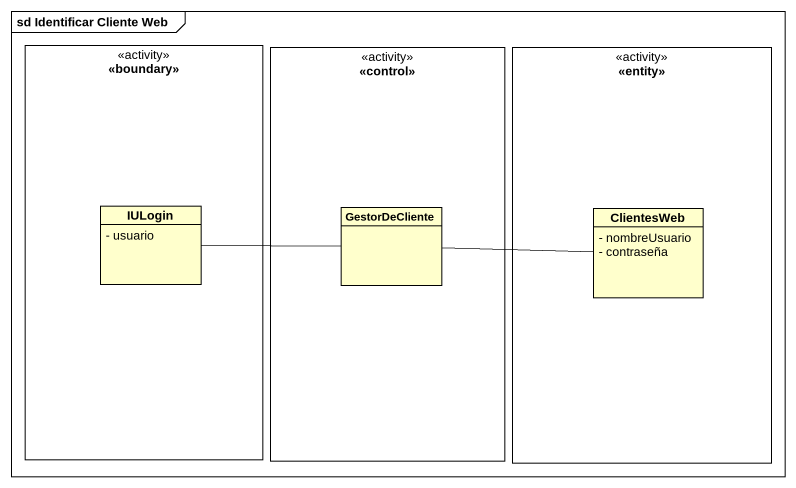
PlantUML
@startuml
mainframe sd Identificar Cliente Web
hide circle
hide empty members
skinparam classAttributeIconSize 0
rectangle "<<boundary>>" as boundary_ <<activity>> {
  class IULogin {
    - usuario
  }
}
rectangle "<<control>>" as control_ <<activity>> {
  class GestorDeCliente
}
rectangle "<<entity>>" as entity_ <<activity>> {
  class ClientesWeb {
    - nombreUsuario
    - contraseña
  }
}
IULogin -right- GestorDeCliente
GestorDeCliente -right- ClientesWeb
@enduml
